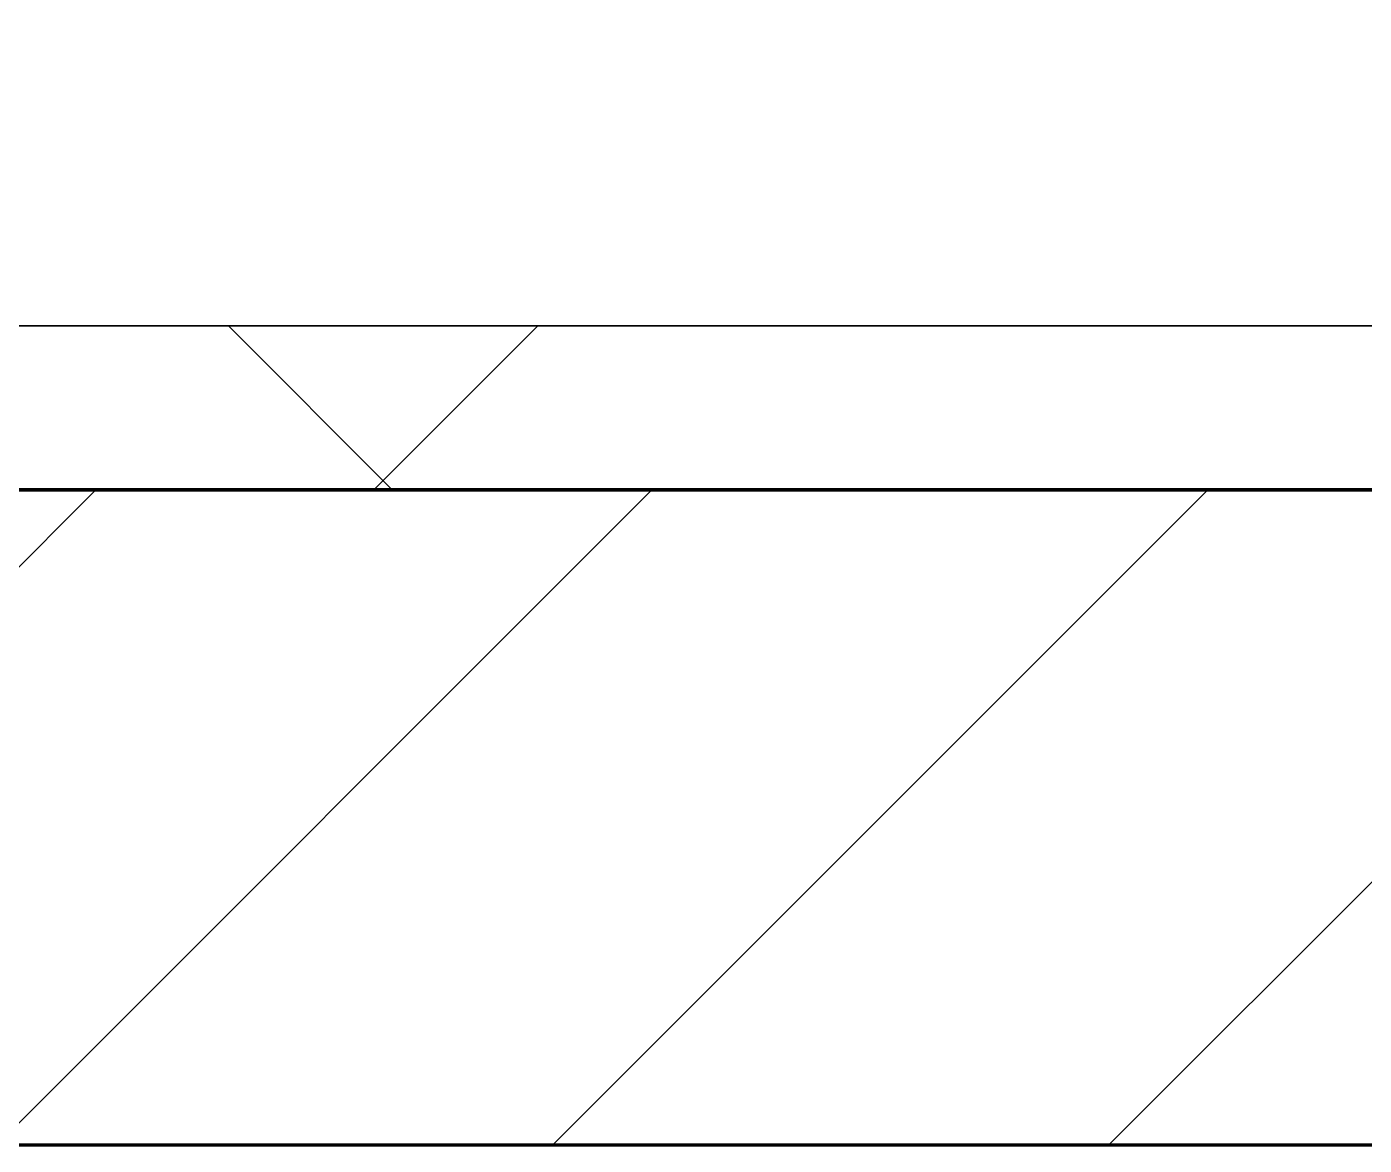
# Model space of a CAD drawing. Header units: millimetres. Extents: x -794334 to -714814, y -17806 to 22403.
# Drawn here: x -751904.5 to -751496.2, y -4021 to -3679.7 of the extents above; entities that cross this region are included whole.
import ezdxf
from ezdxf.xclip import XClip

# ---------------------------------------------------------------- set-up
doc = ezdxf.new("R2010")
doc.units = ezdxf.units.MM
doc.header["$XCLIPFRAME"] = 0
for name, color, linetype, lineweight in [('A-GLAZ-CURT', 2, 'Continuous', 9), ('A-WALL', 5, 'Continuous', 35), ('A-WALL-FNSH', 2, 'Continuous', 35), ('A-WALL-PATT', 1, 'Continuous', 35), ('WALL-E', 2, 'Continuous', 35)]:
    doc.layers.add(name, color=color, linetype=linetype, lineweight=lineweight)
doc.layers.add('A11_ALU.SOLID SHEET', color=2, linetype='Continuous')

# ---------------------------------------------------------------- blocks, each defined once
blk = doc.blocks.new('PPLS-PP19_Custom Tile Pattern - Custom Tile Pattern-V162-4252-01 ENLARGED CONCOURSE LEVEL - REFLECTED CEILING PLAN - SHEET 3')
at = {"layer": 'A-GLAZ-CURT'}
for p, q in [((-300, 0), (300, 0)), ((300, 0), (-300, 0)), ((195.99, 0), (213.31, 0)), ((213.31, 0), (195.99, 0)), ((230.06, 0), (300, 0)), ((-300, -50), (300, -50)), ((300, -50), (-300, -50))]:
    blk.add_line(p, q, dxfattribs=at)
for points, knots in [([(-115.82, 0), (-114.96, 0), (-110.41, 0), (-96.78, 0), (-71.33, 0), (-42.53, 0), (-12.78, 0), (4.23, 0), (9.64, 0), (10.14, 0), (10.18, 0)], [-5724.064692, -5724.064692, -5724.064692, -5724.064692, -5430.283136, -5103.229623, -4799.173296, -4065.652676, -3589.737505, -3285.047089, -3066.359526, -3044.715262, -3044.715262, -3044.715262, -3044.715262]), ([(9.32, 0), (9.08, 0), (7.65, 0), (2.57, 0), (-12.23, 0), (-25.64, 0), (-40, 0), (-56.24, 0), (-75.59, 0), (-94, 0), (-112.01, 0), (-114.94, 0), (-115.63, 0)], [-2922.926651, -2922.926651, -2922.926651, -2922.926651, -2882.788014, -2720.818881, -2518.50168, -2125.455881, -1792.521578, -1466.981642, -1208.454564, -789.402658, -501.969187, -243.577221, -243.577221, -243.577221, -243.577221]), ([(76.63, 0), (74.8, 0), (67.65, 0), (53.52, 0), (37, 0), (24.07, 0), (12.82, 0), (-2.9, 0), (-20.62, 0), (-32.81, 0), (-44.85, 0), (-51.43, 0), (-51.79, 0)], [-3095.572228, -3095.572228, -3095.572228, -3095.572228, -2950.589685, -2634.532728, -2313.748533, -2106.613311, -1925.670641, -1617.263037, -1290.787923, -1039.307308, -819.71621, -644.910881, -644.910881, -644.910881, -644.910881]), ([(-50.15, 0), (-49.67, 0), (-46.39, 0), (-30.79, 0), (-18.03, 0), (7.9, 0), (13.63, 0), (17.02, 0)], [-3590.229897, -3590.229897, -3590.229897, -3590.229897, -3546.54457, -3315.260113, -2864.387349, -2439.246196, -2117.316538, -2117.316538, -2117.316538, -2117.316538]), ([(31.18, 0), (25.97, 0), (11.99, 0), (-16.26, 0), (-38.19, 0), (-49.98, 0)], [-4496.803627, -4496.803627, -4496.803627, -4496.803627, -4222.080604, -3745.412743, -3016.071028, -3016.071028, -3016.071028, -3016.071028]), ([(-36.78, 0), (-32.43, 0), (-19.22, 0), (8.83, 0), (43.36, 0), (70.92, 0), (82.12, 0), (83.66, 0)], [-6191.144455, -6191.144455, -6191.144455, -6191.144455, -5862.463379, -5340.621928, -4573.028122, -4094.177415, -3869.465285, -3869.465285, -3869.465285, -3869.465285]), ([(30.82, 0), (29.27, 0), (20.14, 0), (3.54, 0), (-16.58, 0), (-34.76, 0), (-36.04, 0)], [-10462.034656, -10462.034656, -10462.034656, -10462.034656, -10363.088938, -9884.23066, -9424.652049, -9182.880979, -9182.880979, -9182.880979, -9182.880979]), ([(70.61, 0), (66.16, 0), (55.8, 0), (39.61, 0), (24.74, 0), (2.64, 0), (-17.84, 0), (-30.57, 0), (-31.82, 0), (-32, 0)], [-4647.237329, -4647.237329, -4647.237329, -4647.237329, -4326.416877, -4098.545751, -3766.694881, -3333.063701, -2994.501669, -2698.150104, -2614.070998, -2614.070998, -2614.070998, -2614.070998]), ([(-30.76, 0), (-30.73, 0), (-29.99, 0), (-23.47, 0), (-15.75, 0), (-15.19, 0)], [-54176.191683, -54176.191683, -54176.191683, -54176.191683, -54157.274271, -53749.15266, -53717.791567, -53717.791567, -53717.791567, -53717.791567]), ([(-30.52, 0), (-27.11, 0), (-17.83, 0), (0.75, 0), (12.38, 0), (16.82, 0)], [-2323.618664, -2323.618664, -2323.618664, -2323.618664, -2142.497158, -1716.209403, -1452.261665, -1452.261665, -1452.261665, -1452.261665]), ([(-13, 0), (-14.35, 0), (-17.68, 0), (-25.97, 0), (-29.52, 0), (-30.21, 0)], [-55207.591944, -55207.591944, -55207.591944, -55207.591944, -54789.006179, -54461.685999, -54290.791712, -54290.791712, -54290.791712, -54290.791712]), ([(8.33, 0), (8.19, 0), (7.18, 0), (0.32, 0), (-13.89, 0), (-24.92, 0), (-29.03, 0)], [-3574.286521, -3574.286521, -3574.286521, -3574.286521, -3526.962355, -3285.499107, -2903.012179, -2680.714891, -2680.714891, -2680.714891, -2680.714891]), ([(-28.98, 0), (-28.66, 0), (-27.39, 0), (-24.45, 0), (-22.56, 0)], [-166.548282, -166.548282, -166.548282, -166.548282, -102.06493, 0, 0, 0, 0]), ([(-28.57, 0), (-26.93, 0), (-20.29, 0), (-11.45, 0), (2.08, 0), (13.15, 0), (21.24, 0), (24.62, 0), (24.72, 0), (24.72, 0)], [-5361.429781, -5361.429781, -5361.429781, -5361.429781, -5261.36855, -5050.479954, -4785.90057, -4596.498881, -4445.288762, -4384.376941, -4376.041937, -4376.041937, -4376.041937, -4376.041937]), ([(-22.56, 0), (-20.27, 0), (-17.03, 0), (-11.36, 0), (-7.66, 0), (-6.6, 0), (-6.44, 0)], [-56468.192263, -56468.192263, -56468.192263, -56468.192263, -56344.022017, -56303.229861, -56166.290093, -56124.392176, -56124.392176, -56124.392176, -56124.392176]), ([(-15.19, 0), (-13.07, 0), (7.48, 0), (42.82, 0), (88.72, 0), (120.63, 0), (138.28, 0), (138.53, 0)], [-461.142613, -461.142613, -461.142613, -461.142613, -429.606584, -390.253598, -346.313304, -291.370682, -290.5735, -290.5735, -290.5735, -290.5735]), ([(-6.54, 0), (-6.73, 0), (-7.2, 0), (-7.6, 0), (-7.79, 0)], [-56009.792147, -56009.792147, -56009.792147, -56009.792147, -55949.290093, -55895.192118, -55895.192118, -55895.192118, -55895.192118]), ([(-2.63, 0), (-2.47, 0), (-1.22, 0), (4.92, 0), (13.29, 0), (17.04, 0), (17.92, 0)], [-226.825321, -226.825321, -226.825321, -226.825321, -220.269177, -206.416616, -198.214427, -195.602198, -195.602198, -195.602198, -195.602198]), ([(103.09, 0), (101.08, 0), (86.31, 0), (63.34, 0), (35.84, 0), (12, 0), (3.08, 0), (-1.67, 0), (-2.25, 0)], [-375.435014, -375.435014, -375.435014, -375.435014, -369.147452, -330.153101, -307.516438, -285.83788, -246.234814, -234.646884, -234.646884, -234.646884, -234.646884]), ([(17.9, 0), (17.35, 0), (14.01, 0), (10.8, 0), (9.63, 0)], [-4139.214838, -4139.214838, -4139.214838, -4139.214838, -4080.000647, -3772.857994, -3772.857994, -3772.857994, -3772.857994]), ([(17.82, 0), (17.92, 0), (19.43, 0), (22.91, 0), (31, 0), (39.04, 0), (51.19, 0), (58.74, 0), (61.34, 0), (61.45, 0)], [-2092.568952, -2092.568952, -2092.568952, -2092.568952, -2084.094819, -1956.422387, -1818.904206, -1645.594513, -1443.202566, -1228.752106, -1120.932285, -1120.932285, -1120.932285, -1120.932285]), ([(17.91, 0), (21.68, 0), (27.45, 0), (37.44, 0), (45.92, 0), (57.76, 0), (64.47, 0), (72.74, 0), (75.22, 0), (76.03, 0), (76.21, 0)], [-1430.505954, -1430.505954, -1430.505954, -1430.505954, -1206.526904, -1089.329421, -901.315459, -753.071572, -495.328968, -421.953223, -334.951786, -290.452333, -290.452333, -290.452333, -290.452333]), ([(18.16, 0), (19.15, 0), (24.25, 0), (25.66, 0), (26.12, 0)], [-5700.113719, -5700.113719, -5700.113719, -5700.113719, -5554.232259, -5302.431367, -5302.431367, -5302.431367, -5302.431367]), ([(84.98, 0), (84.21, 0), (80.98, 0), (74.4, 0), (62.26, 0), (51.85, 0), (43.81, 0), (29.53, 0), (20.67, 0), (18.85, 0), (18.16, 0)], [-7205.068504, -7205.068504, -7205.068504, -7205.068504, -7135.649961, -6924.452779, -6738.82075, -6548.303034, -6314.283804, -6135.05769, -5972.647715, -5832.674503, -5832.674503, -5832.674503, -5832.674503]), ([(24.69, 0), (24.54, 0), (22.1, 0), (20.07, 0), (18.77, 0)], [-4368.572414, -4368.572414, -4368.572414, -4368.572414, -4306.476363, -4170.000941, -4170.000941, -4170.000941, -4170.000941]), ([(27.44, 0), (27.9, 0), (29.54, 0), (38.07, 0), (53.39, 0), (71.67, 0), (83.26, 0), (84.93, 0), (85.81, 0)], [-5037.309798, -5037.309798, -5037.309798, -5037.309798, -4887.603822, -4705.298446, -4353.683244, -3960.84581, -3759.045785, -3458.01796, -3458.01796, -3458.01796, -3458.01796]), ([(27.89, 0), (29.09, 0), (33.4, 0), (48.37, 0), (66.49, 0), (79.85, 0), (85.8, 0)], [-147.777612, -147.777612, -147.777612, -147.777612, -135.792042, -118.513713, -97.899267, -80.378208, -80.378208, -80.378208, -80.378208]), ([(53.18, 0), (53.06, 0), (52.22, 0), (44.99, 0), (36.46, 0), (30.82, 0)], [-622.740158, -622.740158, -622.740158, -622.740158, -566.066452, -360.610861, 0, 0, 0, 0]), ([(136.44, 0), (121.66, 0), (86.93, 0), (51.16, 0), (31.18, 0)], [-106.750556, -106.750556, -106.750556, -106.750556, -59.610984, 0, 0, 0, 0]), ([(168.37, 0), (167.68, 0), (162.47, 0), (147.02, 0), (109.77, 0), (76.86, 0), (57.82, 0), (46.51, 0), (41.18, 0), (36.02, 0), (35.54, 0), (35.54, 0)], [-543.375029, -543.375029, -543.375029, -543.375029, -530.793311, -458.593899, -401.860199, -357.622665, -341.267687, -334.000314, -326.15566, -319.318397, -317.489778, -317.489778, -317.489778, -317.489778]), ([(36.29, 0), (37.77, 0), (48.82, 0), (63.31, 0), (77.21, 0), (85.43, 0)], [-314.598523, -314.598523, -314.598523, -314.598523, -305.899624, -287.17622, -255.559425, -255.559425, -255.559425, -255.559425]), ([(61.47, 0), (61.47, 0), (61.21, 0), (54.61, 0), (53.71, 0), (53.56, 0)], [-1113.311073, -1113.311073, -1113.311073, -1113.311073, -1096.402191, -891.204116, -747.28819, -747.28819, -747.28819, -747.28819]), ([(76.22, 0), (75.58, 0), (73.64, 0), (71.05, 0), (70.61, 0)], [-193.634889, -193.634889, -193.634889, -193.634889, -31.537676, 0, 0, 0, 0]), ([(85.8, 0), (87.25, 0), (102.7, 0), (124.45, 0), (132.42, 0), (134.6, 0)], [-255.078746, -255.078746, -255.078746, -255.078746, -249.500363, -194.761443, -152.241002, -152.241002, -152.241002, -152.241002]), ([(114.39, 0), (114.2, 0), (112.08, 0), (105.42, 0), (93.66, 0), (89.07, 0), (85.81, 0)], [-8148.58938, -8148.58938, -8148.58938, -8148.58938, -8105.191388, -7723.759874, -7531.75727, -7230.405511, -7230.405511, -7230.405511, -7230.405511]), ([(85.91, 0), (86.23, 0), (88.09, 0), (92.51, 0), (94.33, 0)], [-3446.580388, -3446.580388, -3446.580388, -3446.580388, -3336.541051, -2783.776468, -2783.776468, -2783.776468, -2783.776468]), ([(86.3, 0), (91.76, 0), (105.16, 0), (116.36, 0), (128.63, 0), (128.95, 0)], [-79.87979, -79.87979, -79.87979, -79.87979, -63.759246, -39.050993, -35.895543, -35.895543, -35.895543, -35.895543]), ([(94.4, 0), (94.4, 0), (94.64, 0), (99.11, 0), (108.97, 0), (120.79, 0), (139.94, 0), (163.31, 0), (185.23, 0), (193.62, 0), (194.69, 0), (194.79, 0)], [-2348.345796, -2348.345796, -2348.345796, -2348.345796, -2310.419338, -2233.599744, -2052.234781, -1843.028543, -1530.39897, -1095.004608, -529.74427, -295.064701, -265.121568, -265.121568, -265.121568, -265.121568]), ([(129.02, 0), (129.02, 0), (124.41, 0), (122.35, 0), (114.96, 0), (108.04, 0), (103.09, 0)], [-35.386604, -35.386604, -35.386604, -35.386604, -31.430235, -22.807238, -15.488593, 0, 0, 0, 0]), ([(157.9, 0), (156.77, 0), (151.67, 0), (143.29, 0), (134.04, 0), (126.24, 0), (118.6, 0), (114.23, 0), (111.98, 0), (105.66, 0), (105.23, 0), (105.23, 0)], [-10292.955006, -10292.955006, -10292.955006, -10292.955006, -10098.273015, -9847.788484, -9677.714971, -9567.007022, -9453.21225, -9220.200448, -9012.77275, -8966.157302, -8929.495943, -8929.495943, -8929.495943, -8929.495943]), ([(105.26, 0), (105.52, 0), (111.01, 0), (112.65, 0), (113.59, 0)], [-8920.561005, -8920.561005, -8920.561005, -8920.561005, -8814.835624, -8577.462505, -8577.462505, -8577.462505, -8577.462505]), ([(128.58, 0), (128.8, 0), (130.16, 0), (139.26, 0), (152.67, 0), (161.24, 0), (162.19, 0), (162.75, 0)], [-633.326174, -633.326174, -633.326174, -633.326174, -627.736123, -618.981161, -602.094757, -592.980799, -581.414464, -581.414464, -581.414464, -581.414464]), ([(137.1, 0), (136, 0), (133.64, 0), (129.87, 0), (129.11, 0)], [-670.405967, -670.405967, -670.405967, -670.405967, -651.020627, -640.742133, -640.742133, -640.742133, -640.742133]), ([(193.8, 0), (193.33, 0), (190.11, 0), (183.13, 0), (171, 0), (161.95, 0), (161.28, 0), (158.35, 0), (157.85, 0), (157.77, 0)], [-11665.349007, -11665.349007, -11665.349007, -11665.349007, -11565.880756, -11105.624034, -10839.086983, -10768.332124, -10666.779182, -10580.760289, -10550.278881, -10550.278881, -10550.278881, -10550.278881]), ([(300, 0), (286.53, 0), (254.22, 0), (207.11, 0), (177.41, 0), (159.34, 0), (158.33, 0), (158.3, 0)], [-285.253232, -285.253232, -285.253232, -285.253232, -244.693688, -187.987675, -143.776725, -129.632772, -123.352749, -123.352749, -123.352749, -123.352749]), ([(159.07, 0), (159.13, 0), (160.84, 0), (165.21, 0), (174.15, 0), (185.98, 0), (206.12, 0), (215.36, 0), (221.13, 0)], [-115.643202, -115.643202, -115.643202, -115.643202, -114.681583, -87.660824, -65.295536, -41.623857, -24.459831, -7.709547, -7.709547, -7.709547, -7.709547]), ([(162.75, 0), (165.4, 0), (170.91, 0), (172.61, 0), (172.61, 0)], [-111.264224, -111.264224, -111.264224, -111.264224, -56.742688, -19.085662, -19.085662, -19.085662, -19.085662]), ([(247.1, 0), (246.76, 0), (245.04, 0), (238.34, 0), (226.56, 0), (221.1, 0), (200.27, 0), (182.99, 0), (174.27, 0), (169.67, 0), (168.99, 0)], [-9649.085549, -9649.085549, -9649.085549, -9649.085549, -9581.591397, -9406.094246, -9221.510254, -9016.44624, -8717.832359, -8253.978395, -8152.463617, -8069.855175, -8069.855175, -8069.855175, -8069.855175]), ([(215.22, 0), (214.62, 0), (210.55, 0), (203.98, 0), (187.54, 0), (175.3, 0), (169.49, 0)], [-203.825446, -203.825446, -203.825446, -203.825446, -198.527383, -184.406837, -162.427601, -142.916156, -142.916156, -142.916156, -142.916156]), ([(171.51, 0), (176.48, 0), (193.23, 0), (201.73, 0), (208.81, 0), (213.9, 0), (241.96, 0), (266.73, 0), (281.71, 0), (291.71, 0), (296.52, 0), (297.86, 0), (298.09, 0)], [-7971.819559, -7971.819559, -7971.819559, -7971.819559, -7784.112253, -7606.717214, -7289.299508, -7042.621073, -6582.165592, -6068.460911, -5766.029927, -5566.724884, -5280.360606, -5199.253518, -5199.253518, -5199.253518, -5199.253518]), ([(172.07, 0), (177.66, 0), (187.87, 0), (201.08, 0), (207.47, 0), (213.96, 0), (215.11, 0)], [-255.364076, -255.364076, -255.364076, -255.364076, -237.955587, -223.92608, -215.862851, -208.75215, -208.75215, -208.75215, -208.75215]), ([(300, 0), (288.22, 0), (262, 0), (233.03, 0), (222.86, 0), (221.44, 0)], [-12528.858583, -12528.858583, -12528.858583, -12528.858583, -11905.454923, -11162.864862, -10994.579723, -10994.579723, -10994.579723, -10994.579723]), ([(222.07, 0), (222.69, 0), (229.42, 0), (242.06, 0), (246.54, 0), (246.96, 0)], [-10578.044592, -10578.044592, -10578.044592, -10578.044592, -10511.382485, -9925.173265, -9834.877357, -9834.877357, -9834.877357, -9834.877357]), ([(284.76, 0), (284.76, 0), (285.09, 0), (287.47, 0), (293.59, 0), (297.76, 0), (300, 0)], [-4110.630118, -4110.630118, -4110.630118, -4110.630118, -4053.389046, -3959.664717, -3862.421465, -3746.95702, -3746.95702, -3746.95702, -3746.95702]), ([(297.38, 0), (295.84, 0), (291.62, 0), (285.38, 0), (284.87, 0)], [-4803.172655, -4803.172655, -4803.172655, -4803.172655, -4358.271401, -4143.037883, -4143.037883, -4143.037883, -4143.037883])]:
    blk.add_open_spline(points, degree=3, knots=knots, dxfattribs=at)
for points in [[(17.98, 0), (20.62, 0), (23.03, 0), (24.49, 0)], [(24.49, 0), (25.23, 0), (25.72, 0), (26.04, 0)], [(80.35, 0), (79.57, 0), (78.27, 0), (76.63, 0)], [(84.06, 0), (83.48, 0), (82.41, 0), (81.72, 0)], [(168.74, 0), (168.74, 0), (169.81, 0), (171.51, 0)], [(195.11, 0), (194.91, 0), (194.44, 0), (193.8, 0)], [(220.41, 0), (219.77, 0), (219.3, 0), (219.02, 0)], [(219.9, 0), (220.32, 0), (220.86, 0), (221.47, 0)], [(221.5, 0), (224.06, 0), (226.86, 0), (230.06, 0)]]:
    blk.add_open_spline(points, degree=3, dxfattribs=at)
blk = doc.blocks.new('PPLS-PP19_Custom Tile Pattern - Custom Tile Pattern-V163-4252-01 ENLARGED CONCOURSE LEVEL - REFLECTED CEILING PLAN - SHEET 3')
at = {"layer": 'A-GLAZ-CURT'}
for p, q in [((-300, 0), (300, 0)), ((300, 0), (-300, 0)), ((-293.07, 0), (-275.75, 0)), ((-275.75, 0), (-293.07, 0)), ((-222.32, 0), (-205, 0)), ((-205, 0), (-222.32, 0)), ((-300, -50), (300, -50)), ((300, -50), (-300, -50))]:
    blk.add_line(p, q, dxfattribs=at)
at = {"layer": 'A-GLAZ-CURT', "flags": 128}
for points in [[(-300, 0), (-291.56, 0), (-283.3, 0), (-275.2, 0), (-267.26, 0), (-259.45, 0), (-251.77, 0), (-244.2, 0), (-236.74, 0), (-229.36, 0), (-222.06, 0), (-214.83, 0), (-207.71, 0), (-200.76, 0), (-194.02, 0), (-187.54, 0), (-181.38, 0), (-175.58, 0)], [(-174.82, 0), (-179.49, 0), (-184.81, 0), (-190.44, 0), (-196.37, 0), (-202.58, 0), (-209.04, 0), (-215.73, 0), (-222.63, 0), (-229.72, 0), (-236.97, 0), (-244.39, 0), (-251.96, 0), (-259.67, 0), (-267.51, 0), (-275.48, 0), (-283.55, 0), (-291.73, 0), (-300, 0)]]:
    blk.add_lwpolyline(points, dxfattribs=at)
at = {"layer": 'A-GLAZ-CURT'}
for points, knots in [([(-300, 0), (-284.65, 0), (-236.57, 0), (-198.45, 0), (-175.27, 0), (-174.82, 0)], [-5323.127839, -5323.127839, -5323.127839, -5323.127839, -4502.809032, -2700.551212, -2664.780072, -2664.780072, -2664.780072, -2664.780072]), ([(-243.45, 0), (-256.07, 0), (-274.38, 0), (-294.48, 0), (-300, 0)], [-14505.351588, -14505.351588, -14505.351588, -14505.351588, -13729.592194, -13439.944408, -13439.944408, -13439.944408, -13439.944408]), ([(-174.87, 0), (-178.49, 0), (-186.76, 0), (-209.77, 0), (-232.01, 0), (-255.22, 0), (-262.59, 0), (-264.9, 0), (-265.4, 0)], [-1973.139852, -1973.139852, -1973.139852, -1973.139852, -1755.085331, -1400.429864, -858.079193, -543.655514, -208.940337, 0, 0, 0, 0]), ([(-258.6, 0), (-257.91, 0), (-254.26, 0), (-248.11, 0), (-243.15, 0), (-242.7, 0)], [-5722.54675, -5722.54675, -5722.54675, -5722.54675, -5657.471696, -5413.335975, -5389.106084, -5389.106084, -5389.106084, -5389.106084]), ([(-175.02, 0), (-187.33, 0), (-209.01, 0), (-232.79, 0), (-242.7, 0)], [-16055.034758, -16055.034758, -16055.034758, -16055.034758, -15131.813646, -14520.92255, -14520.92255, -14520.92255, -14520.92255]), ([(-242.02, 0), (-235.39, 0), (-225.36, 0), (-213.1, 0), (-200.2, 0), (-188.34, 0), (-179.5, 0), (-175.66, 0)], [-5376.889564, -5376.889564, -5376.889564, -5376.889564, -5017.494783, -4832.723979, -4666.091899, -4349.945572, -4147.886235, -4147.886235, -4147.886235, -4147.886235]), ([(-175.08, 0), (-176.14, 0), (-183.46, 0), (-199.46, 0), (-216.65, 0), (-231.26, 0), (-233.46, 0), (-234, 0)], [-1821.098565, -1821.098565, -1821.098565, -1821.098565, -1763.376603, -1422.553702, -978.033455, -846.069444, -682.911962, -682.911962, -682.911962, -682.911962]), ([(-233.49, 0), (-233.44, 0), (-232.38, 0), (-230.74, 0), (-225.3, 0), (-223.63, 0)], [-455.274641, -455.274641, -455.274641, -455.274641, -440.605512, -119.536984, 0, 0, 0, 0]), ([(-223.63, 0), (-219.39, 0), (-206.17, 0), (-190.12, 0), (-178.49, 0), (-174.92, 0)], [-5463.295695, -5463.295695, -5463.295695, -5463.295695, -5161.076232, -4739.070012, -4552.746412, -4552.746412, -4552.746412, -4552.746412])]:
    blk.add_open_spline(points, degree=3, knots=knots, dxfattribs=at)
blk = doc.blocks.new('*U1029')
at = {"layer": 'A-GLAZ-CURT'}
for name, p in [('PPLS-PP19_Custom Tile Pattern - Custom Tile Pattern-V162-4252-01 ENLARGED CONCOURSE LEVEL - REFLECTED CEILING PLAN - SHEET 3', (27002.37, -7350)), ('PPLS-PP19_Custom Tile Pattern - Custom Tile Pattern-V163-4252-01 ENLARGED CONCOURSE LEVEL - REFLECTED CEILING PLAN - SHEET 3', (27602.37, -7350))]:
    blk.add_blockref(name, p, dxfattribs=at)
blk = doc.blocks.new('*U1630')
blk.add_lwpolyline([(22690, -750), (19166.45, -750), (19116.45, -700), (18966.44, -550), (-101025.39, -550), (-101025.39, -6704.96), (-96300, -6704.96), (-96300, -7350), (-94497.63, -7350), (17250, -7350), (17250, -6849.96), (18300, -6849.96), (22690, -6849.96)], close=True)

msp = doc.modelspace()

# ---------------------------------------------------------------- block references
at = {"layer": 'A11_ALU.SOLID SHEET'}
ref = msp.add_blockref('*U1630', (-744681.24, 3579.02), dxfattribs=at)
XClip(ref).set_block_clipping_path([(-45802.4668593339, -9620.0029952967), (23702.8690583039, 10334.9999958097)])

# ---------------------------------------------------------------- next in the draw order: hatches: boundary and pattern name
at = {"layer": 'A-WALL-PATT', "lineweight": 9}
h = msp.add_hatch(dxfattribs=at)
h.set_pattern_fill('FP_5', color=256, style=0, pattern_type=2)
h.set_pattern_definition([(45, (0, 0), (-212.13203, 212.13203), []), (135, (0, 0), (-212.13203, -212.13203), [])])
h.paths.add_polyline_path([(-727630.24, -3820.98), (-727382.37, -3820.98), (-727382.37, -3770.98), (-790483.7, -3770.98), (-790483.7, -3820.98), (-727766, -3820.98)])
h = msp.add_hatch(dxfattribs=at)
h.set_pattern_fill('FP_2', color=256, style=0, pattern_type=2)
h.set_pattern_definition([(45, (0, 0), (-84.852814, 84.852814), [])])
h.paths.add_polyline_path([(-727382.37, -4020.98), (-727382.37, -3820.98), (-790483.7, -3820.98), (-790483.7, -4020.98), (-727494.49, -4020.98)])

# ---------------------------------------------------------------- next in the draw order: linework, layer by layer
at = {"layer": 'A-WALL', "color": 7, "lineweight": 70}
for p, q in [((-752780, -3820.98), (-751580, -3820.98)), ((-751580, -3820.98), (-752780, -3820.98)), ((-751580, -3820.98), (-749180, -3820.98)), ((-749180, -3820.98), (-751580, -3820.98)), ((-751580, -4020.98), (-752780, -4020.98)), ((-749180, -4020.98), (-751580, -4020.98))]:
    msp.add_line(p, q, dxfattribs=at)
at = {"layer": 'A-WALL-FNSH', "color": 250}
for p, q in [((-752780, -3770.98), (-751580, -3770.98)), ((-751580, -3770.98), (-749180, -3770.98))]:
    msp.add_line(p, q, dxfattribs=at)
at = {"layer": 'WALL-E'}
for p, q in [((-727382.37, -4020.98), (-790483.7, -4020.98)), ((-790483.7, -4020.98), (-727382.37, -4020.98))]:
    msp.add_line(p, q, dxfattribs=at)

# ---------------------------------------------------------------- next in the draw order: block references
msp.add_blockref('*U1029', (-778882.37, 3579.02))

doc.saveas('drawing.dxf')
